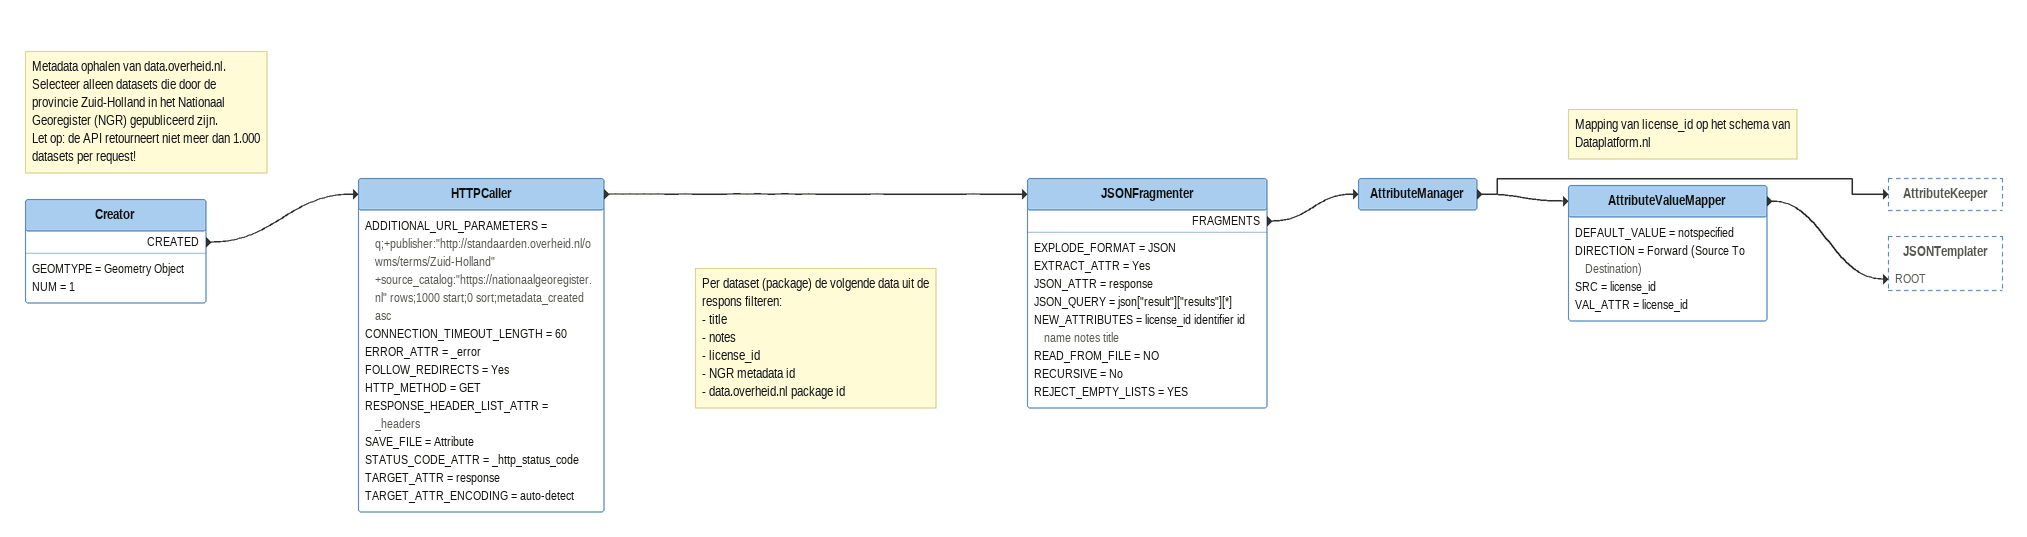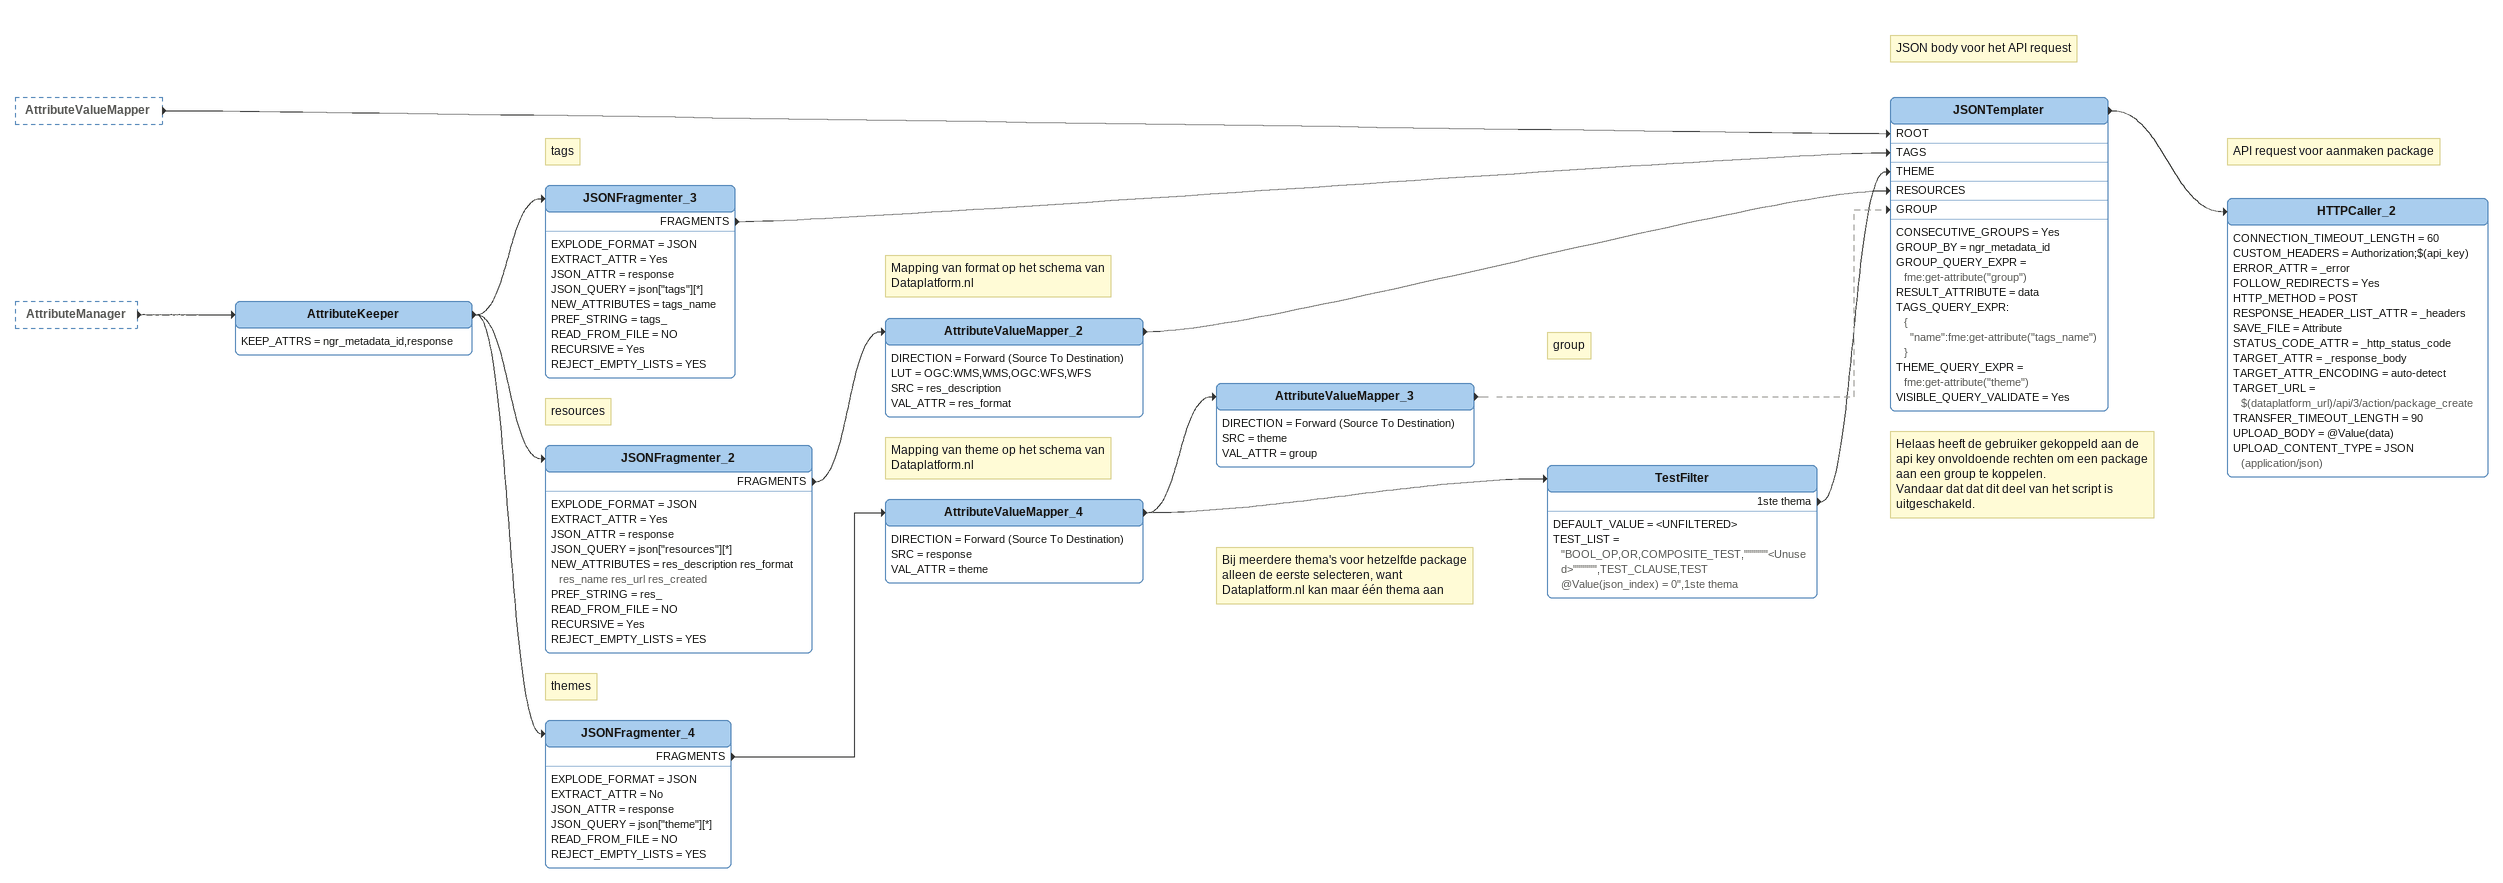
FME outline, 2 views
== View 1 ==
Creator
    GEOMTYPE = Geometry Object
    NUM = 1
    CREATED -> HTTPCaller
Note: Metadata ophalen van data.overheid.nl. / Selecteer alleen datasets die door de provincie Zuid-Holland in het Nationaal Georegister (NGR) gepubliceerd zijn. / Let op: de API retourneert niet meer dan 1.000 datasets per request!
HTTPCaller
    ADDITIONAL_URL_PARAMETERS = q;+publisher:"http://standaarden.overheid.nl/owms/terms/Zuid-Holland" +source_catalog:"https://nationaalgeoregister.nl" rows;1000 start;0 sort;metadata_created asc
    CONNECTION_TIMEOUT_LENGTH = 60
    ERROR_ATTR = _error
    FOLLOW_REDIRECTS = Yes
    HTTP_METHOD = GET
    RESPONSE_HEADER_LIST_ATTR = _headers
    SAVE_FILE = Attribute
    STATUS_CODE_ATTR = _http_status_code
    TARGET_ATTR = response
    TARGET_ATTR_ENCODING = auto-detect
    -> JSONFragmenter
Note: Per dataset (package) de volgende data uit de respons filteren: / - title / - notes / - license_id / - NGR metadata id / - data.overheid.nl package id
JSONFragmenter
    EXPLODE_FORMAT = JSON
    EXTRACT_ATTR = Yes
    JSON_ATTR = response
    JSON_QUERY = json["result"]["results"][*]
    NEW_ATTRIBUTES = license_id identifier id name notes title
    READ_FROM_FILE = NO
    RECURSIVE = No
    REJECT_EMPTY_LISTS = YES
    FRAGMENTS -> AttributeManager
AttributeManager
    -> AttributeKeeper
    -> AttributeValueMapper
Note: Mapping van license_id op het schema van Dataplatform.nl
AttributeValueMapper
    DEFAULT_VALUE = notspecified
    DIRECTION = Forward (Source To Destination)
    SRC = license_id
    VAL_ATTR = license_id
    -> JSONTemplater [ROOT]

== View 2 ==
AttributeValueMapper [outside]
    -> JSONTemplater [ROOT]
AttributeManager [outside]
    -> AttributeKeeper
AttributeKeeper
    KEEP_ATTRS = ngr_metadata_id,response
    -> JSONFragmenter_2
    -> JSONFragmenter_3
    -> JSONFragmenter_4
Note: tags
JSONFragmenter_3
    EXPLODE_FORMAT = JSON
    EXTRACT_ATTR = Yes
    JSON_ATTR = response
    JSON_QUERY = json["tags"][*]
    NEW_ATTRIBUTES = tags_name
    PREF_STRING = tags_
    READ_FROM_FILE = NO
    RECURSIVE = Yes
    REJECT_EMPTY_LISTS = YES
    FRAGMENTS -> JSONTemplater [TAGS]
Note: resources
JSONFragmenter_2
    EXPLODE_FORMAT = JSON
    EXTRACT_ATTR = Yes
    JSON_ATTR = response
    JSON_QUERY = json["resources"][*]
    NEW_ATTRIBUTES = res_description res_format res_name res_url res_created
    PREF_STRING = res_
    READ_FROM_FILE = NO
    RECURSIVE = Yes
    REJECT_EMPTY_LISTS = YES
    FRAGMENTS -> AttributeValueMapper_2
Note: Mapping van format op het schema van Dataplatform.nl
AttributeValueMapper_2
    DIRECTION = Forward (Source To Destination)
    LUT = OGC:WMS,WMS,OGC:WFS,WFS
    SRC = res_description
    VAL_ATTR = res_format
    -> JSONTemplater [RESOURCES]
Note: themes
JSONFragmenter_4
    EXPLODE_FORMAT = JSON
    EXTRACT_ATTR = No
    JSON_ATTR = response
    JSON_QUERY = json["theme"][*]
    READ_FROM_FILE = NO
    REJECT_EMPTY_LISTS = YES
    FRAGMENTS -> AttributeValueMapper_4
Note: Mapping van theme op het schema van Dataplatform.nl
AttributeValueMapper_4
    DIRECTION = Forward (Source To Destination)
    SRC = response
    VAL_ATTR = theme
    -> TestFilter
    -> AttributeValueMapper_3
Note: group
AttributeValueMapper_3
    DIRECTION = Forward (Source To Destination)
    SRC = theme
    VAL_ATTR = group
    -> JSONTemplater [GROUP] [off]
Note: Bij meerdere thema's voor hetzelfde package alleen de eerste selecteren, want Dataplatform.nl kan maar één thema aan
Note: Helaas heeft de gebruiker gekoppeld aan de api key onvoldoende rechten om een package aan een group te koppelen. / Vandaar dat dat dit deel van het script is uitgeschakeld.
TestFilter
    DEFAULT_VALUE = <UNFILTERED>
    TEST_LIST = "BOOL_OP,OR,COMPOSITE_TEST,""""""<Unused>"""""",TEST_CLAUSE,TEST @Value(json_index) = 0",1ste thema
    1ste thema -> JSONTemplater [THEME]
Note: JSON body voor het API request
JSONTemplater
    CONSECUTIVE_GROUPS = Yes
    GROUP_BY = ngr_metadata_id
    GROUP_QUERY_EXPR = fme:get-attribute("group")
    RESULT_ATTRIBUTE = data
    TAGS_QUERY_EXPR:
      {
        "name":fme:get-attribute("tags_name")
      }
    THEME_QUERY_EXPR = fme:get-attribute("theme")
    VISIBLE_QUERY_VALIDATE = Yes
    -> HTTPCaller_2
Note: API request voor aanmaken package
HTTPCaller_2
    CONNECTION_TIMEOUT_LENGTH = 60
    CUSTOM_HEADERS = Authorization;$(api_key)
    ERROR_ATTR = _error
    FOLLOW_REDIRECTS = Yes
    HTTP_METHOD = POST
    RESPONSE_HEADER_LIST_ATTR = _headers
    SAVE_FILE = Attribute
    STATUS_CODE_ATTR = _http_status_code
    TARGET_ATTR = _response_body
    TARGET_ATTR_ENCODING = auto-detect
    TARGET_URL = $(dataplatform_url)/api/3/action/package_create
    TRANSFER_TIMEOUT_LENGTH = 90
    UPLOAD_BODY = @Value(data)
    UPLOAD_CONTENT_TYPE = JSON (application/json)
